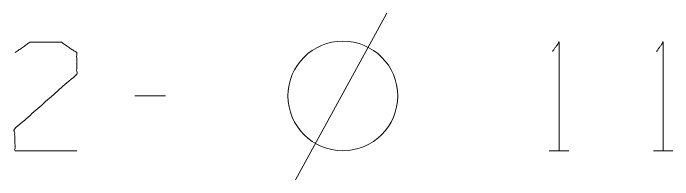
# Model space of a CAD drawing. Header units: millimetres. Extents: x 0 to 420, y 0 to 297.
# Drawn here: x 229.17 to 243.6, y 108.46 to 112.11 of the extents above; entities that cross this region are included whole.
import ezdxf

# ---------------------------------------------------------------- set-up
doc = ezdxf.new("R2010")
doc.units = ezdxf.units.MM
doc.layers.add('1', color=7, linetype='Continuous', true_color=0xffffff)

msp = doc.modelspace()

# ---------------------------------------------------------------- linework, layer by layer
at = {"layer": '1', "color": 95, "linetype": 'Continuous', "lineweight": 18}
for p, q in [((235.346, 108.456), (237.346, 112.106)), ((232.504, 110.293), (231.832, 110.293)), ((240.9, 109.093), (241.324, 109.093)), ((243.176, 109.093), (243.601, 109.093))]:
    msp.add_line(p, q, dxfattribs=at)
msp.add_circle((236.384, 110.293), 1.2, dxfattribs=at)
for points, knots in [([(229.22, 111.243), (229.538, 111.468), (230.228, 111.468), (230.563, 111.243), (230.563, 110.768), (229.202, 109.568), (229.22, 109.093), (230.563, 109.093)], [0, 0, 0.069693, 0.192977, 0.265274, 0.350227, 0.67474, 0.759751, 1, 1]), ([(240.971, 111.268), (241.112, 111.468), (241.112, 109.093)], [0, 0, 0.093491, 1, 1]), ([(243.247, 111.268), (243.389, 111.468), (243.389, 109.093)], [0, 0, 0.093486, 1, 1])]:
    msp.add_open_spline(points, degree=1, knots=knots, dxfattribs=at)

doc.saveas('drawing.dxf')
